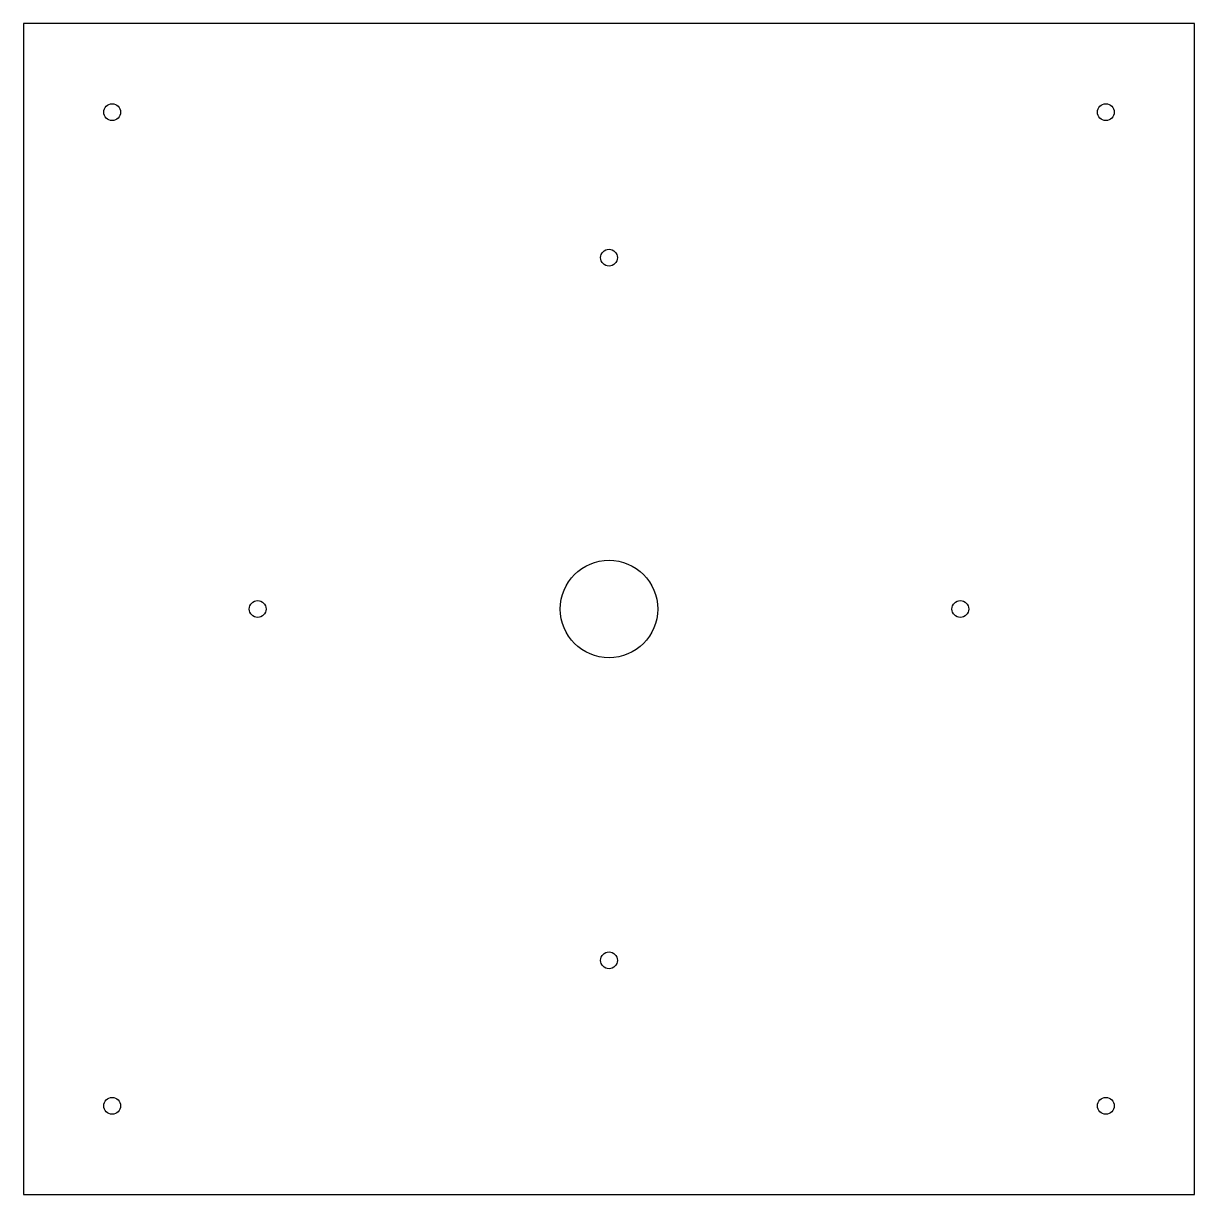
# Model space of a CAD drawing. Header units: millimetres. Extents: x 0 to 300, y 0 to 300.
import ezdxf

# ---------------------------------------------------------------- set-up
doc = ezdxf.new("R2010")
doc.units = ezdxf.units.MM

msp = doc.modelspace()

# ---------------------------------------------------------------- linework, layer by layer
at = {"color": 7, "linetype": 'Continuous', "lineweight": 25}
for p, q in [((300, 300), (0, 300)), ((0, 300), (0, 0)), ((300, 0), (300, 300)), ((0, 0), (300, 0))]:
    msp.add_line(p, q, dxfattribs=at)
for centre, radius in [((22.72, 277.28), 2.15), ((277.28, 277.28), 2.15), ((150, 240), 2.15), ((150, 150), 12.5), ((60, 150), 2.15), ((240, 150), 2.15), ((150, 60), 2.15), ((22.72, 22.72), 2.15), ((277.28, 22.72), 2.15)]:
    msp.add_circle(centre, radius, dxfattribs=at)

doc.saveas('drawing.dxf')
